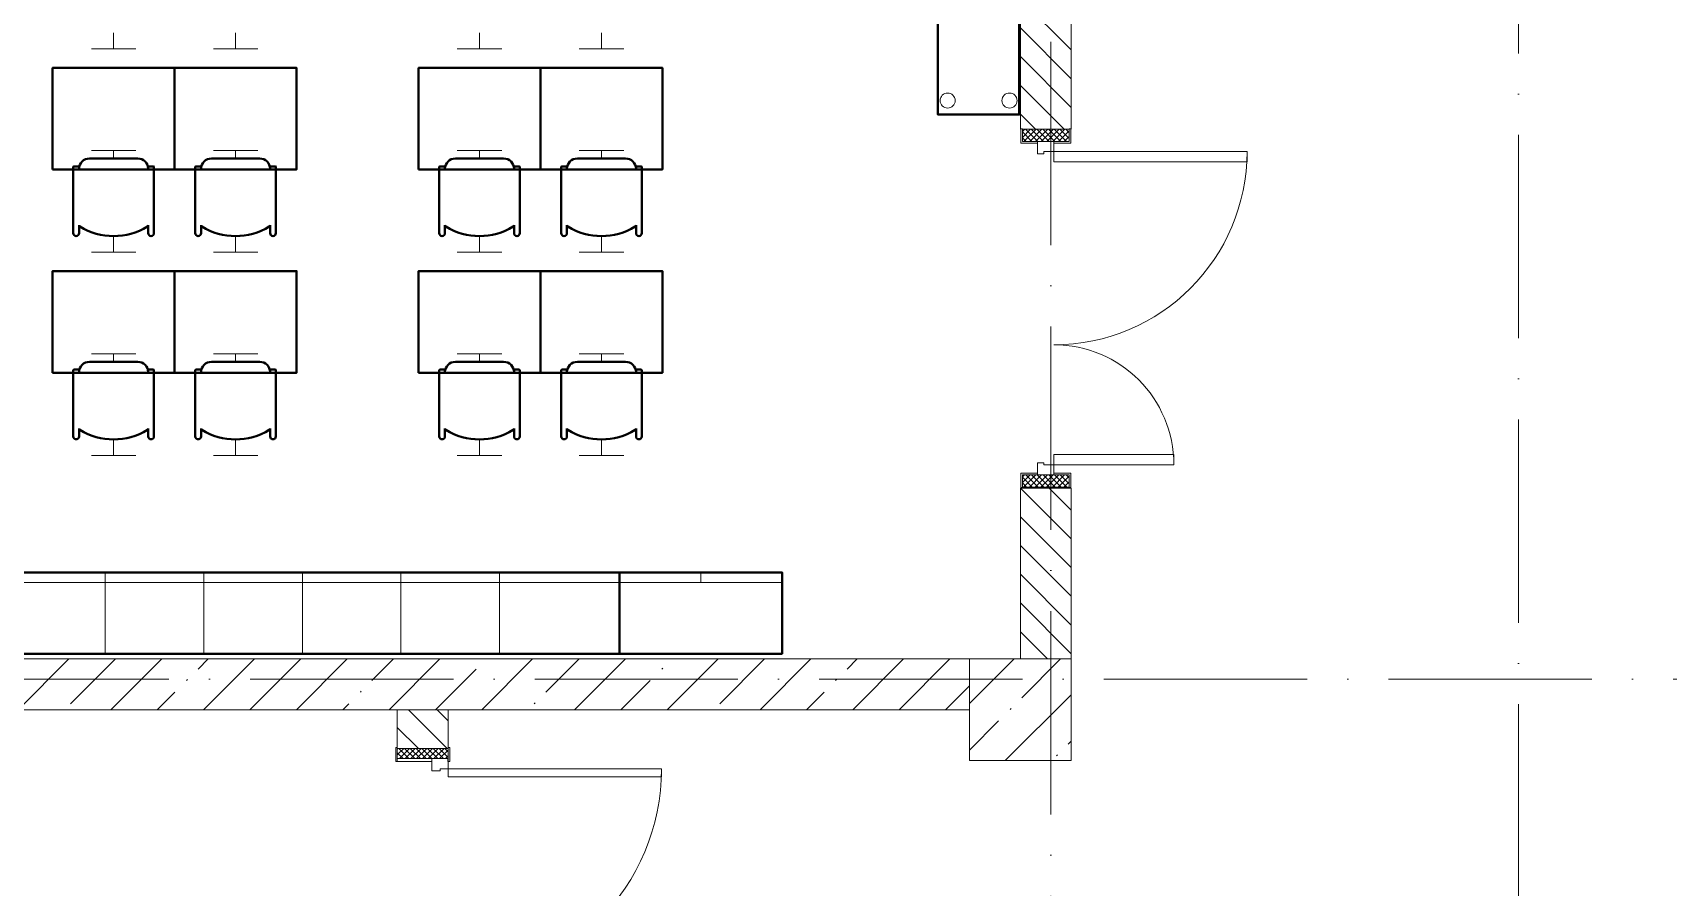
# Model space of a CAD drawing. Header units: millimetres. Extents: x -6467 to 105918, y -7090 to 92481.
# Drawn here: x 441 to 8488, y 66558 to 70761 of the extents above; entities that cross this region are included whole.
import ezdxf

# ---------------------------------------------------------------- set-up
doc = ezdxf.new("R2010")
doc.units = ezdxf.units.MM
doc.linetypes.add('50_200_ШТРИХ_1Т_ш5_п1_п1_', pattern=[1400, 1000, -200, 0, -200])
doc.linetypes.add('IMPORT-ACAD_ISO02W100', pattern=[3000, 2400, -600])
for name, color, linetype, lineweight in [('A-DOOR', 7, 'Continuous', 9), ('A-DOOR-2', 7, 'Continuous', 5), ('A-DOOR-FRAM', 7, 'Continuous', 9), ('A-DOOR-FRAM-2', 7, 'Continuous', 5), ('A-WALL', 7, 'Continuous', 5), ('I-WALL', 7, 'Continuous', 5), ('S-COLS', 7, 'Continuous', 9), ('S-COLS-1', 7, 'Continuous', 5)]:
    doc.layers.add(name, color=color, linetype=linetype, lineweight=lineweight)
for name, color, linetype, lineweight, true_color in [('A-GENM-1', 7, 'Continuous', 9, 0xaaaaaa), ('мебель 2 этаж-1', 7, 'Continuous', 40, 0xaaaaaa), ('Оси-3', 7, '50_200_ШТРИХ_1Т_ш5_п1_п1_', 9, 0xaaaaaa), ('ТХ_невидимый-1', 7, 'IMPORT-ACAD_ISO02W100', 20, 0xaaaaaa), ('ТХ_функционал-2', 7, 'Continuous', 40, 0xaaaaaa), ('ТХ_функционал-4', 7, 'Continuous', 20, 0xaaaaaa)]:
    doc.layers.add(name, color=color, linetype=linetype, lineweight=lineweight, true_color=true_color)
pattern_1 = [(135, (0, 0), (-70.71068, -70.71068), [])]

# ---------------------------------------------------------------- blocks, each defined once
blk = doc.blocks.new('BSC_Колонна _Прямоугольная - 500х500-V17-АИ_План этажа Радиаторы_2')
at = {"layer": 'S-COLS-1'}
h = blk.add_hatch(dxfattribs=at)
h.set_pattern_fill('FP_45', color=256, style=0, pattern_type=2)
h.set_pattern_definition([(45, (-5300, -67430.7), (-228.0985, 228.0985), []), (45, (-5071.9, -67430.7), (-228.0985, 228.0985), [403.225, -80.645, 6.706, -73.939])])
h.paths.add_polyline_path([(-250, -250), (250, -250), (250, 250), (-250, 250)])
for p, q in [((250, 250), (-250, 250)), ((-250, 250), (-250, -250)), ((250, -250), (250, 250)), ((-250, -250), (250, -250))]:
    blk.add_line(p, q, dxfattribs=at)
blk = doc.blocks.new('110_Дверь_СКБ_2Ст_Наружная1 - СОШ_Д-07_1760_1440_х2400мм_Все учебные помещения_ читальные залы-25547909-АИ_План этажа Радиаторы_2')
at = {"layer": 'A-DOOR-2'}
h = blk.add_hatch(dxfattribs=at)
h.set_pattern_fill('FP_120', color=256, style=0, pattern_type=2)
h.set_pattern_definition([(135, (1456.41, 189.685), (-14.14214, -14.14214), []), (225, (1456.41, 189.685), (14.14214, -14.14214), [])])
h.paths.add_polyline_path([(839.5, -115), (899.5, -115), (899.5, 115), (839.5, 115)])
at = {"layer": 'A-DOOR-FRAM-2'}
h = blk.add_hatch(dxfattribs=at)
h.set_pattern_fill('FP_121', color=256, style=0, pattern_type=2)
h.set_pattern_definition([(45, (-666.384, 189.685), (-14.1421, 14.1421), []), (135, (-666.384, 189.685), (-14.1421, -14.1421), [])])
h.paths.add_polyline_path([(-860.5, -115), (-800.5, -115), (-800.5, 115), (-860.5, 115)])
at = {"layer": 'A-DOOR'}
for p, q in [((-750.5, 990), (-750.5, 40)), ((-700.5, 990), (-750.5, 990)), ((-700.5, 40), (-700.5, 990)), ((789.5, 630), (739.5, 630)), ((739.5, 630), (739.5, 40)), ((789.5, 40), (789.5, 630)), ((-750.5, 40), (-700.5, 40)), ((739.5, 40), (789.5, 40))]:
    blk.add_line(p, q, dxfattribs=at)
at = {"layer": 'A-DOOR-2'}
for p, q in [((-792.5, 123), (-862.5, 123)), ((-862.5, 123), (-862.5, 115)), ((-862.5, 115), (-800.5, 115)), ((-800.5, 115), (-800.5, 40)), ((-792.5, 40), (-792.5, 123)), ((901.5, 123), (831.5, 123)), ((831.5, 123), (831.5, 40)), ((839.5, 40), (839.5, 115)), ((839.5, 115), (901.5, 115)), ((901.5, 115), (901.5, 123)), ((-800.5, 40), (-792.5, 40)), ((831.5, 40), (839.5, 40)), ((-792.5, -40), (-800.5, -40)), ((-800.5, -40), (-800.5, -115)), ((-792.5, -123), (-792.5, -40)), ((839.5, -40), (831.5, -40)), ((831.5, -40), (831.5, -123)), ((839.5, -115), (839.5, -40)), ((-862.5, -115), (-862.5, -123)), ((-800.5, -115), (-862.5, -115)), ((-862.5, -123), (-792.5, -123)), ((831.5, -123), (901.5, -123)), ((901.5, -115), (839.5, -115)), ((901.5, -123), (901.5, -115))]:
    blk.add_line(p, q, dxfattribs=at)
for centre, radius, start, end in [((-750.5, 40), 950, 0, 90), ((789.5, 40), 590, 90, 180)]:
    blk.add_arc(centre, radius, start, end, dxfattribs=at)
at = {"layer": 'A-DOOR-FRAM'}
for p, q in [((-800.5, 115), (-860.5, 115)), ((-860.5, 115), (-860.5, -115)), ((-800.5, -115), (-800.5, 115)), ((899.5, 115), (839.5, 115)), ((839.5, 115), (839.5, -115)), ((899.5, -115), (899.5, 115)), ((-750.5, 40), (-800.5, 40)), ((-800.5, 40), (-800.5, -40)), ((-750.5, -10), (-750.5, 40)), ((789.5, 40), (789.5, -10)), ((839.5, 40), (789.5, 40)), ((839.5, -40), (839.5, 40)), ((-800.5, -40), (-740.5, -40)), ((-740.5, -10), (-750.5, -10)), ((-740.5, -40), (-740.5, -10)), ((789.5, -10), (779.5, -10)), ((779.5, -10), (779.5, -40)), ((779.5, -40), (839.5, -40)), ((-860.5, -115), (-800.5, -115)), ((839.5, -115), (899.5, -115))]:
    blk.add_line(p, q, dxfattribs=at)
blk = doc.blocks.new('110_Дверь_СКБ_1_адиаторы_23')
at = {"layer": 'A-DOOR-2'}
h = blk.add_hatch(dxfattribs=at)
h.set_pattern_fill('FP_122', color=256, style=0, pattern_type=2)
h.set_pattern_definition([(135, (1701.41, 189.685), (-14.14214, -14.14214), []), (225, (1701.41, 189.685), (14.14214, -14.14214), [])])
h.paths.add_polyline_path([(637.5, 125), (587.5, 125), (587.5, -125), (637.5, -125)])
at = {"layer": 'A-DOOR-FRAM-2'}
h = blk.add_hatch(dxfattribs=at)
h.set_pattern_fill('FP_123', color=256, style=0, pattern_type=2)
h.set_pattern_definition([(45, (-421.384, 189.685), (-14.1421, 14.1421), []), (135, (-421.384, 189.685), (-14.1421, -14.1421), [])])
h.paths.add_polyline_path([(-562.5, 125), (-612.5, 125), (-612.5, -125), (-562.5, -125)])
at = {"layer": 'A-DOOR'}
for p, q in [((-512.5, 1175), (-512.5, 125)), ((-472.5, 1175), (-512.5, 1175)), ((-472.5, 125), (-472.5, 1175)), ((-512.5, 125), (-472.5, 125))]:
    blk.add_line(p, q, dxfattribs=at)
at = {"layer": 'A-DOOR-2'}
blk.add_arc((-512.5, 125), 1050, 360, 90, dxfattribs=at)
at = {"layer": 'A-DOOR-FRAM'}
for p, q in [((-547.5, 133), (-617.5, 133)), ((-617.5, 133), (-617.5, 125)), ((-617.5, 125), (-547.5, 125)), ((-562.5, 125), (-612.5, 125)), ((-612.5, 125), (-612.5, -125)), ((-512.5, 125), (-562.5, 125)), ((-562.5, 125), (-562.5, 45)), ((-562.5, -125), (-562.5, 125)), ((-547.5, 125), (-562.5, 125)), ((-562.5, 125), (-562.5, 124)), ((-562.5, 124), (-547.5, 124)), ((-547.5, 125), (-547.5, 133)), ((-547.5, 124), (-547.5, 125)), ((-512.5, 85), (-512.5, 125)), ((-502.5, 85), (-512.5, 85)), ((-502.5, 45), (-502.5, 85)), ((537.5, 85), (527.5, 85)), ((527.5, 85), (527.5, 45)), ((537.5, 125), (537.5, 85)), ((587.5, 125), (537.5, 125)), ((642.5, 133), (572.5, 133)), ((572.5, 133), (572.5, 125)), ((587.5, 125), (572.5, 125)), ((572.5, 125), (572.5, 124)), ((572.5, 125), (642.5, 125)), ((572.5, 124), (587.5, 124)), ((587.5, 45), (587.5, 125)), ((637.5, 125), (587.5, 125)), ((587.5, 125), (587.5, -125)), ((587.5, 124), (587.5, 125)), ((637.5, -125), (637.5, 125)), ((642.5, 125), (642.5, 133)), ((-562.5, 45), (-502.5, 45)), ((-547.5, 45), (-562.5, 45)), ((-562.5, 45), (-562.5, -125)), ((-547.5, -125), (-547.5, 45)), ((527.5, 45), (587.5, 45)), ((587.5, 45), (572.5, 45)), ((572.5, 45), (572.5, -125)), ((587.5, -125), (587.5, 45)), ((-547.5, -125), (-617.5, -125)), ((-617.5, -125), (-617.5, -133)), ((-617.5, -133), (-547.5, -133)), ((-612.5, -125), (-562.5, -125)), ((-562.5, -125), (-547.5, -125)), ((-547.5, -133), (-547.5, -125)), ((572.5, -125), (587.5, -125)), ((642.5, -125), (572.5, -125)), ((572.5, -125), (572.5, -133)), ((572.5, -133), (642.5, -133)), ((587.5, -125), (637.5, -125)), ((642.5, -133), (642.5, -125))]:
    blk.add_line(p, q, dxfattribs=at)
blk = doc.blocks.new('АР_Перемычка1 - АР_Перемычка-25547967-АИ_План этажа Радиаторы_2')
at = {"layer": 'A-GENM-1'}
blk.add_line((-350, -125), (-343, -125), dxfattribs=at)
blk = doc.blocks.new('АР_Перемычка1 - АР_Перемычка-26078926-АИ_План этажа Радиаторы_2')
at = {"layer": 'A-GENM-1'}
blk.add_line((-170, -125), (-162, -125), dxfattribs=at)
blk = doc.blocks.new('мебель 2 этаж-28800768-АИ_План этажа Радиаторы_2')
at = {"layer": 'ТХ_невидимый-1'}
for p, q in [((3102.8, 72476.2), (3102.8, 72396.5)), ((3702.8, 72476.2), (3702.8, 72396.5)), ((4902.8, 72476.2), (4902.8, 72396.5)), ((5502.8, 72476.2), (5502.8, 72396.5)), ((2993.5, 72396.5), (3212.1, 72396.5)), ((3593.5, 72396.5), (3812.1, 72396.5)), ((4793.5, 72396.5), (5012.1, 72396.5)), ((5393.5, 72396.5), (5612.1, 72396.5)), ((2993.5, 71896.5), (3212.1, 71896.5)), ((3102.8, 71857.5), (3102.8, 71896.5)), ((3593.5, 71896.5), (3812.1, 71896.5)), ((3702.8, 71857.5), (3702.8, 71896.5)), ((4793.5, 71896.5), (5012.1, 71896.5)), ((4902.8, 71857.5), (4902.8, 71896.5)), ((5393.5, 71896.5), (5612.1, 71896.5)), ((5502.8, 71857.5), (5502.8, 71896.5)), ((3102.8, 71476.2), (3102.8, 71396.5)), ((3702.8, 71476.2), (3702.8, 71396.5)), ((4902.8, 71476.2), (4902.8, 71396.5)), ((5502.8, 71476.2), (5502.8, 71396.5)), ((2993.5, 71396.5), (3212.1, 71396.5)), ((3593.5, 71396.5), (3812.1, 71396.5)), ((4793.5, 71396.5), (5012.1, 71396.5)), ((5393.5, 71396.5), (5612.1, 71396.5)), ((2993.5, 70896.5), (3212.1, 70896.5)), ((3102.8, 70857.5), (3102.8, 70896.5)), ((3593.5, 70896.5), (3812.1, 70896.5)), ((3702.8, 70857.5), (3702.8, 70896.5)), ((4793.5, 70896.5), (5012.1, 70896.5)), ((4902.8, 70857.5), (4902.8, 70896.5)), ((5393.5, 70896.5), (5612.1, 70896.5)), ((5502.8, 70857.5), (5502.8, 70896.5)), ((3102.8, 70476.2), (3102.8, 70396.5)), ((3702.8, 70476.2), (3702.8, 70396.5)), ((4902.8, 70476.2), (4902.8, 70396.5)), ((5502.8, 70476.2), (5502.8, 70396.5)), ((2993.5, 70396.5), (3212.1, 70396.5)), ((3593.5, 70396.5), (3812.1, 70396.5)), ((4793.5, 70396.5), (5012.1, 70396.5)), ((5393.5, 70396.5), (5612.1, 70396.5))]:
    blk.add_line(p, q, dxfattribs=at)
at = {"layer": 'ТХ_функционал-2'}
for p, q in [((2984.1, 71857.5), (3221.5, 71857.5)), ((3584.1, 71857.5), (3821.5, 71857.5)), ((4784.1, 71857.5), (5021.5, 71857.5)), ((5384.1, 71857.5), (5621.5, 71857.5)), ((2904.6, 71490.4), (2904.6, 71816.5)), ((2907.2, 71819), (2930.3, 71819)), ((2932.8, 71816.5), (2932.8, 71806.2)), ((3272.8, 71806.2), (3272.8, 71816.5)), ((3275.3, 71819), (3298.4, 71819)), ((3301, 71816.5), (3301, 71490.4)), ((3504.6, 71490.4), (3504.6, 71816.5)), ((3507.2, 71819), (3530.3, 71819)), ((3532.8, 71816.5), (3532.8, 71806.2)), ((3872.8, 71806.2), (3872.8, 71816.5)), ((3875.3, 71819), (3898.4, 71819)), ((3901, 71816.5), (3901, 71490.4)), ((4704.6, 71490.4), (4704.6, 71816.5)), ((4707.2, 71819), (4730.3, 71819)), ((4732.8, 71816.5), (4732.8, 71806.2)), ((5072.8, 71806.2), (5072.8, 71816.5)), ((5075.3, 71819), (5098.4, 71819)), ((5101, 71816.5), (5101, 71490.4)), ((5304.6, 71490.4), (5304.6, 71816.5)), ((5307.2, 71819), (5330.3, 71819)), ((5332.8, 71816.5), (5332.8, 71806.2)), ((5672.8, 71806.2), (5672.8, 71816.5)), ((5675.3, 71819), (5698.4, 71819)), ((5701, 71816.5), (5701, 71490.4)), ((2932.8, 71529.7), (2932.8, 71490.4)), ((3272.8, 71490.4), (3272.8, 71529.7)), ((3532.8, 71529.7), (3532.8, 71490.4)), ((3872.8, 71490.4), (3872.8, 71529.7)), ((4732.8, 71529.7), (4732.8, 71490.4)), ((5072.8, 71490.4), (5072.8, 71529.7)), ((5332.8, 71529.7), (5332.8, 71490.4)), ((5672.8, 71490.4), (5672.8, 71529.7)), ((2904.6, 70490.4), (2904.6, 70816.5)), ((2907.2, 70819), (2930.3, 70819)), ((2932.8, 70816.5), (2932.8, 70806.2)), ((2984.1, 70857.5), (3221.5, 70857.5)), ((3272.8, 70806.2), (3272.8, 70816.5)), ((3275.3, 70819), (3298.4, 70819)), ((3301, 70816.5), (3301, 70490.4)), ((3504.6, 70490.4), (3504.6, 70816.5)), ((3507.2, 70819), (3530.3, 70819)), ((3532.8, 70816.5), (3532.8, 70806.2)), ((3584.1, 70857.5), (3821.5, 70857.5)), ((3872.8, 70806.2), (3872.8, 70816.5)), ((3875.3, 70819), (3898.4, 70819)), ((3901, 70816.5), (3901, 70490.4)), ((4704.6, 70490.4), (4704.6, 70816.5)), ((4707.2, 70819), (4730.3, 70819)), ((4732.8, 70816.5), (4732.8, 70806.2)), ((4784.1, 70857.5), (5021.5, 70857.5)), ((5072.8, 70806.2), (5072.8, 70816.5)), ((5075.3, 70819), (5098.4, 70819)), ((5101, 70816.5), (5101, 70490.4)), ((5304.6, 70490.4), (5304.6, 70816.5)), ((5307.2, 70819), (5330.3, 70819)), ((5332.8, 70816.5), (5332.8, 70806.2)), ((5384.1, 70857.5), (5621.5, 70857.5)), ((5672.8, 70806.2), (5672.8, 70816.5)), ((5675.3, 70819), (5698.4, 70819)), ((5701, 70816.5), (5701, 70490.4)), ((2932.8, 70529.7), (2932.8, 70490.4)), ((3272.8, 70490.4), (3272.8, 70529.7)), ((3532.8, 70529.7), (3532.8, 70490.4)), ((3872.8, 70490.4), (3872.8, 70529.7)), ((4732.8, 70529.7), (4732.8, 70490.4)), ((5072.8, 70490.4), (5072.8, 70529.7)), ((5332.8, 70529.7), (5332.8, 70490.4)), ((5672.8, 70490.4), (5672.8, 70529.7))]:
    blk.add_line(p, q, dxfattribs=at)
at = {"layer": 'ТХ_функционал-2', "flags": 128}
blk.add_lwpolyline([(7158, 73523.9), (7158, 72073.9), (7558, 72073.9), (7558, 72725.9)], dxfattribs=at)
for points in [[(2802.8, 71803.5), (3402.8, 71803.5), (3402.8, 72303.5), (2802.8, 72303.5)], [(3402.8, 71803.5), (4002.8, 71803.5), (4002.8, 72303.5), (3402.8, 72303.5)], [(4602.8, 71803.5), (5202.8, 71803.5), (5202.8, 72303.5), (4602.8, 72303.5)], [(5202.8, 71803.5), (5802.8, 71803.5), (5802.8, 72303.5), (5202.8, 72303.5)], [(2802.8, 70803.5), (3402.8, 70803.5), (3402.8, 71303.5), (2802.8, 71303.5)], [(3402.8, 70803.5), (4002.8, 70803.5), (4002.8, 71303.5), (3402.8, 71303.5)], [(4602.8, 70803.5), (5202.8, 70803.5), (5202.8, 71303.5), (4602.8, 71303.5)], [(5202.8, 70803.5), (5802.8, 70803.5), (5802.8, 71303.5), (5202.8, 71303.5)], [(1121.3, 69421.6), (5591.3, 69421.6), (5591.3, 69821.6), (1121.3, 69821.6)], [(5591.3, 69421.6), (6391.3, 69421.6), (6391.3, 69821.6), (5591.3, 69821.6)]]:
    blk.add_lwpolyline(points, close=True, dxfattribs=at)
at = {"layer": 'ТХ_функционал-2'}
for centre, radius, start, end in [((2984.1, 71806.2), 51.3, 90, 180), ((3221.5, 71806.2), 51.3, 0, 90), ((3584.1, 71806.2), 51.3, 90, 180), ((3821.5, 71806.2), 51.3, 0, 90), ((4784.1, 71806.2), 51.3, 90, 180), ((5021.5, 71806.2), 51.3, 0, 90), ((5384.1, 71806.2), 51.3, 90, 180), ((5621.5, 71806.2), 51.3, 0, 90), ((2907.2, 71816.5), 2.56, 90, 180), ((2930.3, 71816.5), 2.56, 0, 90), ((3275.3, 71816.5), 2.56, 90, 180), ((3298.4, 71816.5), 2.56, 0, 90), ((3507.2, 71816.5), 2.56, 90, 180), ((3530.3, 71816.5), 2.56, 0, 90), ((3875.3, 71816.5), 2.56, 90, 180), ((3898.4, 71816.5), 2.56, 0, 90), ((4707.2, 71816.5), 2.56, 90, 180), ((4730.3, 71816.5), 2.56, 0, 90), ((5075.3, 71816.5), 2.56, 90, 180), ((5098.4, 71816.5), 2.56, 0, 90), ((5307.2, 71816.5), 2.56, 90, 180), ((5330.3, 71816.5), 2.56, 0, 90), ((5675.3, 71816.5), 2.56, 90, 180), ((5698.4, 71816.5), 2.56, 0, 90), ((2918.7, 71490.4), 14.1, 180, 0), ((2941.4, 71529.7), 8.55, 180, 238.06825), ((3102.8, 71797.4), 321.2, 238.88631, 301.11369), ((3264.2, 71529.7), 8.55, 301.93175, 0), ((3286.9, 71490.4), 14.1, 180, 0), ((3518.7, 71490.4), 14.1, 180, 0), ((3541.4, 71529.7), 8.55, 180, 238.06825), ((3702.8, 71797.4), 321.2, 238.88631, 301.11369), ((3864.2, 71529.7), 8.55, 301.93175, 0), ((3886.9, 71490.4), 14.1, 180, 0), ((4718.7, 71490.4), 14.1, 180, 0), ((4741.4, 71529.7), 8.55, 180, 238.06825), ((4902.8, 71797.4), 321.2, 238.88631, 301.11369), ((5064.2, 71529.7), 8.55, 301.93175, 0), ((5086.9, 71490.4), 14.1, 180, 0), ((5318.7, 71490.4), 14.1, 180, 0), ((5341.4, 71529.7), 8.55, 180, 238.06825), ((5502.8, 71797.4), 321.2, 238.88631, 301.11369), ((5664.2, 71529.7), 8.55, 301.93175, 0), ((5686.9, 71490.4), 14.1, 180, 0), ((2907.2, 70816.5), 2.56, 90, 180), ((2930.3, 70816.5), 2.56, 0, 90), ((2984.1, 70806.2), 51.3, 90, 180), ((3221.5, 70806.2), 51.3, 0, 90), ((3275.3, 70816.5), 2.56, 90, 180), ((3298.4, 70816.5), 2.56, 0, 90), ((3507.2, 70816.5), 2.56, 90, 180), ((3530.3, 70816.5), 2.56, 0, 90), ((3584.1, 70806.2), 51.3, 90, 180), ((3821.5, 70806.2), 51.3, 0, 90), ((3875.3, 70816.5), 2.56, 90, 180), ((3898.4, 70816.5), 2.56, 0, 90), ((4707.2, 70816.5), 2.56, 90, 180), ((4730.3, 70816.5), 2.56, 0, 90), ((4784.1, 70806.2), 51.3, 90, 180), ((5021.5, 70806.2), 51.3, 0, 90), ((5075.3, 70816.5), 2.56, 90, 180), ((5098.4, 70816.5), 2.56, 0, 90), ((5307.2, 70816.5), 2.56, 90, 180), ((5330.3, 70816.5), 2.56, 0, 90), ((5384.1, 70806.2), 51.3, 90, 180), ((5621.5, 70806.2), 51.3, 0, 90), ((5675.3, 70816.5), 2.56, 90, 180), ((5698.4, 70816.5), 2.56, 0, 90), ((2918.7, 70490.4), 14.1, 180, 0), ((2941.4, 70529.7), 8.55, 180, 238.06825), ((3102.8, 70797.4), 321.2, 238.88631, 301.11369), ((3264.2, 70529.7), 8.55, 301.93175, 0), ((3286.9, 70490.4), 14.1, 180, 0), ((3518.7, 70490.4), 14.1, 180, 0), ((3541.4, 70529.7), 8.55, 180, 238.06825), ((3702.8, 70797.4), 321.2, 238.88631, 301.11369), ((3864.2, 70529.7), 8.55, 301.93175, 0), ((3886.9, 70490.4), 14.1, 180, 0), ((4718.7, 70490.4), 14.1, 180, 0), ((4741.4, 70529.7), 8.55, 180, 238.06825), ((4902.8, 70797.4), 321.2, 238.88631, 301.11369), ((5064.2, 70529.7), 8.55, 301.93175, 0), ((5086.9, 70490.4), 14.1, 180, 0), ((5318.7, 70490.4), 14.1, 180, 0), ((5341.4, 70529.7), 8.55, 180, 238.06825), ((5502.8, 70797.4), 321.2, 238.88631, 301.11369), ((5664.2, 70529.7), 8.55, 301.93175, 0), ((5686.9, 70490.4), 14.1, 180, 0)]:
    blk.add_arc(centre, radius, start, end, dxfattribs=at)
at = {"layer": 'ТХ_функционал-4'}
for p, q in [((3061.3, 69421.6), (3061.3, 69821.6)), ((3546.3, 69421.6), (3546.3, 69821.6)), ((4031.3, 69421.6), (4031.3, 69821.6)), ((4516.3, 69421.6), (4516.3, 69821.6)), ((5001.3, 69421.6), (5001.3, 69821.6)), ((6391.3, 69771.7), (5591.3, 69771.7)), ((5991.3, 69821.6), (5991.3, 69771.7))]:
    blk.add_line(p, q, dxfattribs=at)
at = {"layer": 'ТХ_функционал-4', "flags": 128}
blk.add_lwpolyline([(5967.3, 69771.7), (1121.3, 69771.7), (348.5, 69771.7)], dxfattribs=at)
at = {"layer": 'ТХ_функционал-4'}
for centre in [(7205.8, 72142.6), (7510.2, 72142.6)]:
    blk.add_circle(centre, 37, dxfattribs=at)

msp = doc.modelspace()

# ---------------------------------------------------------------- hatches: boundary and pattern name
at = {"layer": 'A-WALL'}
h = msp.add_hatch(dxfattribs=at)
h.set_pattern_fill('FP_1', color=256, style=0, pattern_type=2)
h.set_pattern_definition([(45, (0, 0), (-228.0985, 228.0985), []), (45, (228.1, 0), (-228.0985, 228.0985), [403.225, -80.645, 6.706, -73.939])])
h.paths.add_polyline_path([(5050, 67430.7), (5050, 67680.7), (-1950, 67680.7), (-1950, 67430.7), (2828.5, 67430.7)])
at = {"layer": 'I-WALL'}
h = msp.add_hatch(dxfattribs=at)
h.set_pattern_fill('FP_2', color=256, style=0, pattern_type=2)
h.set_pattern_definition(pattern_1)
h.paths.add_polyline_path([(5550, 67680.7), (5550, 68521), (5300, 68521), (5300, 67680.7)])
h.paths.add_polyline_path([(5370, 70286), (5550, 70288), (5550, 73031), (5300, 73031), (5302, 70288), (5310, 70286)])
h.paths.add_polyline_path([(5434.6, 74531), (5550, 74531), (5550, 76331), (5300, 76331), (5300, 74531)])
h = msp.add_hatch(dxfattribs=at)
h.set_pattern_fill('FP_2', color=256, style=0, pattern_type=2)
h.set_pattern_definition(pattern_1)
h.paths.add_polyline_path([(2485, 62030.7), (2485, 65991), (2235, 65991), (2235, 62030.7)])
h.paths.add_polyline_path([(2485, 67241), (2485, 67430.7), (2235, 67430.7), (2235, 67241)])

# ---------------------------------------------------------------- linework, layer by layer
at = {"layer": 'A-WALL'}
for p, q in [((5300, 73031), (5300, 70286)), ((5550, 70286), (5550, 73031)), ((5300, 68521), (5300, 67680.7)), ((5550, 68521), (5300, 68521)), ((5550, 67680.7), (5550, 68521)), ((5050, 67680.7), (-1950, 67680.7)), ((-1950, 67430.7), (5050, 67430.7)), ((2235, 67430.7), (2235, 67246)), ((2485, 67246), (2485, 67430.7))]:
    msp.add_line(p, q, dxfattribs=at)
at = {"layer": 'Оси-3'}
for p, q in [((5450, -5889.7), (5450, 91281)), ((7750, 52458), (7750, 91281)), ((104718, 67581), (-5267.3, 67581))]:
    msp.add_line(p, q, dxfattribs=at)

# ---------------------------------------------------------------- block references
at = {"layer": 'A-DOOR-2', "rotation": 269.9999999999999}
for name, p in [('110_Дверь_СКБ_2Ст_Наружная1 - СОШ_Д-07_1760_1440_х2400мм_Все учебные помещения_ читальные залы-25547909-АИ_План этажа Радиаторы_2', (5425, 69425.5)), ('110_Дверь_СКБ_1_адиаторы_23', (2360, 66628.5))]:
    msp.add_blockref(name, p, dxfattribs=at)
at = {"layer": 'A-GENM-1', "rotation": 269.9999999999999}
for name, p in [('АР_Перемычка1 - АР_Перемычка-25547967-АИ_План этажа Радиаторы_2', (5425, 70286)), ('АР_Перемычка1 - АР_Перемычка-26078926-АИ_План этажа Радиаторы_2', (2360, 67241))]:
    msp.add_blockref(name, p, dxfattribs=at)
at = {"layer": 'S-COLS'}
msp.add_blockref('BSC_Колонна _Прямоугольная - 500х500-V17-АИ_План этажа Радиаторы_2', (5300, 67430.7), dxfattribs=at)
at = {"layer": 'мебель 2 этаж-1'}
msp.add_blockref('мебель 2 этаж-28800768-АИ_План этажа Радиаторы_2', (-2263.5, -1715.2), dxfattribs=at)

doc.saveas('drawing.dxf')
